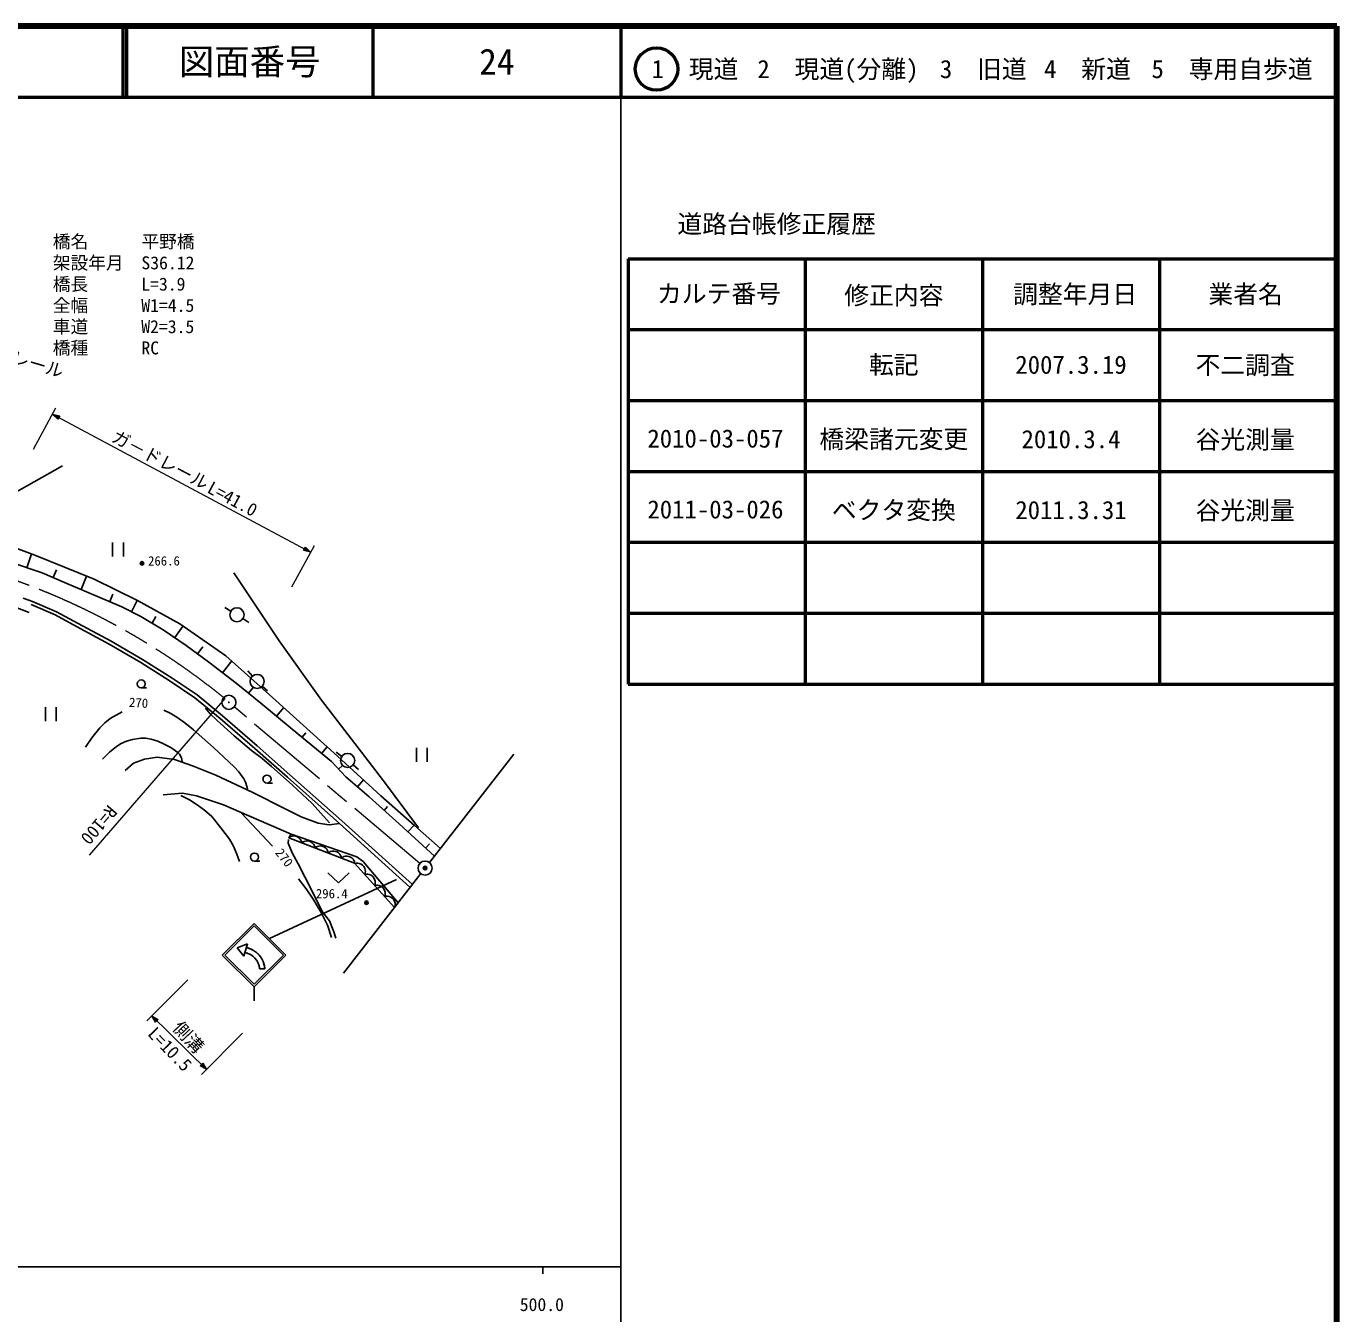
# Model space of a CAD drawing. Units: millimetres, scale not verified. Extents: x 40000 to 680000, y 20000 to 380000.
# Drawn here: x 495095 to 680000, y 198357 to 380000 of the extents above; entities that cross this region are included whole.
import ezdxf
from ezdxf.enums import TextEntityAlignment as Align

# ---------------------------------------------------------------- set-up
doc = ezdxf.new("R2010")
doc.units = ezdxf.units.MM
doc.header["$LTSCALE"] = 1000
doc.header["$PDMODE"] = 32
doc.header["$PDSIZE"] = 500
doc.linetypes.add('CHAIN', pattern=[18.5, 12, -1.5, 3.5, -1.5])
for name, color, linetype, lineweight in [('S-BGD', 7, 'Continuous', 25), ('S-BMK', 2, 'CHAIN', 13), ('S-BMK-OTRS', 5, 'Continuous', 25), ('S-BMK-SRVR', 3, 'Continuous', 25), ('S-STR-HTXT', 7, 'Continuous', 13), ('S-STR-STRC', 7, 'Continuous', 25), ('S-TTL', 2, 'Continuous', 140), ('S-TTL-BAND', 7, 'Continuous', 25), ('S-TTL-FRAM', 2, 'Continuous', 50), ('S-TTL-LINE', 7, 'Continuous', 50)]:
    doc.layers.add(name, color=color, linetype=linetype, lineweight=lineweight)
doc.layers.add('S-OTRS', color=6, linetype='Continuous')
doc.layers.add('S-TTL-TXT', color=7, linetype='Continuous')
doc.styles.add('ＭＳ ゴシック', font='')
doc.styles.get('ＭＳ ゴシック').set_extended_font_data('MS Gothic')

msp = doc.modelspace()

# ---------------------------------------------------------------- linework, layer by layer
at = {"layer": 'S-BGD'}
for p, q in [((500192, 317994), (492242, 313460)), ((507282, 307167), (507282, 305184)), ((508802, 305184), (508802, 307167)), ((492389, 306829), (496302, 305388)), ((495187, 303614), (495857, 305552)), ((496302, 305388), (504664, 301997)), ((497350, 302879), (493025, 304350)), ((498915, 302205), (499389, 303287)), ((500481, 301531), (497350, 302879)), ((505170, 299565), (500481, 301531)), ((502825, 300548), (503623, 302419)), ((504664, 301997), (510795, 298974)), ((524377, 302892), (530803, 293292)), ((508589, 298094), (505170, 299565)), ((506879, 298829), (507327, 299854)), ((491799, 298713), (495496, 297267)), ((494675, 299312), (495978, 298855)), ((495779, 298400), (499168, 296940)), ((495978, 298855), (499387, 297386)), ((511266, 296705), (508589, 298094)), ((509928, 297399), (510766, 298989)), ((510795, 298974), (516768, 295706)), ((523977, 297485), (523123, 298001)), ((499168, 296940), (502202, 295308)), ((499387, 297386), (502442, 295743)), ((514438, 294866), (511266, 296705)), ((512852, 295786), (513404, 296722)), ((525666, 296424), (526501, 295878)), ((502202, 295308), (506822, 292801)), ((502442, 295743), (507068, 293233)), ((517651, 292620), (514438, 294866)), ((516045, 293743), (517218, 295393)), ((516768, 295706), (523277, 291171)), ((506822, 292801), (511258, 290252)), ((507068, 293233), (511517, 290676)), ((520864, 290291), (517651, 292620)), ((519258, 291455), (519993, 292453)), ((530803, 293292), (536776, 284917)), ((511517, 290676), (515563, 288118)), ((522780, 288800), (524085, 290449)), ((523277, 291171), (529826, 285321)), ((511258, 290252), (515287, 287704)), ((524695, 287309), (520864, 290291)), ((527007, 288312), (526341, 289052)), ((511319, 286658), (512069, 286658)), ((515287, 287704), (518903, 285264)), ((515563, 288118), (519203, 285661)), ((528197, 284490), (524695, 287309)), ((526446, 285899), (527139, 286745)), ((528407, 286900), (529142, 286227)), ((518903, 285264), (522451, 282355)), ((519203, 285661), (522775, 282733)), ((529826, 285321), (539012, 277028)), ((536776, 284917), (542420, 277582)), ((497811, 283952), (497811, 281969)), ((499331, 281969), (499331, 283952)), ((532604, 280813), (528197, 284490)), ((530401, 282652), (531434, 283870)), ((522451, 282355), (527347, 278100)), ((522775, 282733), (527680, 278470)), ((538147, 276252), (532604, 280813)), ((533990, 279673), (534530, 280319)), ((527347, 278100), (531947, 274039)), ((527680, 278470), (532281, 274408)), ((536762, 277392), (537557, 278343)), ((539629, 276996), (538815, 277572)), ((542420, 277582), (545509, 273537)), ((550146, 278206), (550146, 276222)), ((551666, 276222), (551666, 278206)), ((509072, 275010), (510235, 276013)), ((510235, 276013), (511803, 276615)), ((511803, 276615), (513572, 276866)), ((513572, 276866), (515999, 276565)), ((515999, 276565), (518578, 275662)), ((518578, 275662), (521865, 274358)), ((540166, 274087), (538147, 276252)), ((539012, 277028), (545109, 271432)), ((539156, 275170), (539721, 275687)), ((541216, 275792), (541990, 275164)), ((521865, 274358), (527073, 271901)), ((531947, 274039), (539279, 267520)), ((532281, 274408), (539613, 267889)), ((543461, 271268), (540166, 274087)), ((541813, 272678), (542674, 273667)), ((527073, 271901), (531624, 269594)), ((529073, 273217), (529823, 273217)), ((545509, 273537), (550452, 266919)), ((514432, 271550), (517162, 271801)), ((517162, 271801), (519134, 271450)), ((519134, 271450), (522927, 270146)), ((522927, 270146), (526517, 268591)), ((547704, 267469), (543461, 271268)), ((545109, 271432), (549887, 267224)), ((525478, 268970), (529820, 264318)), ((526517, 268591), (532483, 266034)), ((531624, 269594), (533899, 268441)), ((533899, 268441), (536276, 267588)), ((545583, 269368), (546082, 269917)), ((536276, 267588), (537843, 267338)), ((537843, 267338), (539277, 267522)), ((539277, 267522), (549240, 258556)), ((539613, 267889), (549576, 258923)), ((552706, 262939), (547704, 267469)), ((548955, 266336), (549823, 267280)), ((549887, 267224), (553535, 263997)), ((532081, 265282), (532042, 264743)), ((532042, 264743), (532625, 263395)), ((532289, 265634), (532105, 265492)), ((532129, 265482), (532483, 266034)), ((541433, 261922), (532129, 265482)), ((532444, 265702), (532289, 265634)), ((532636, 265756), (532444, 265702)), ((532483, 266034), (541737, 262824)), ((532903, 265781), (532636, 265756)), ((533142, 265732), (532903, 265781)), ((533366, 265647), (533142, 265732)), ((533575, 265524), (533366, 265647)), ((533756, 265327), (533575, 265524)), ((533862, 265159), (533756, 265327)), ((533931, 265005), (533862, 265159)), ((533971, 264778), (533931, 265005)), ((534155, 264920), (533971, 264778)), ((534310, 264988), (534155, 264920)), ((534502, 265042), (534310, 264988)), ((534769, 265067), (534502, 265042)), ((535007, 265019), (534769, 265067)), ((535231, 264933), (535007, 265019)), ((535441, 264810), (535231, 264933)), ((535622, 264613), (535441, 264810)), ((535728, 264445), (535622, 264613)), ((535796, 264291), (535728, 264445)), ((551456, 264071), (551993, 264655)), ((532625, 263395), (533441, 261854)), ((535836, 264064), (535796, 264291)), ((536020, 264206), (535836, 264064)), ((536175, 264274), (536020, 264206)), ((536368, 264328), (536175, 264274)), ((536635, 264353), (536368, 264328)), ((536873, 264305), (536635, 264353)), ((537097, 264219), (536873, 264305)), ((537307, 264096), (537097, 264219)), ((537487, 263900), (537307, 264096)), ((537593, 263731), (537487, 263900)), ((537662, 263578), (537593, 263731)), ((537702, 263350), (537662, 263578)), ((537886, 263492), (537702, 263350)), ((538041, 263560), (537886, 263492)), ((538233, 263614), (538041, 263560)), ((538501, 263639), (538233, 263614)), ((538739, 263591), (538501, 263639)), ((538963, 263505), (538739, 263591)), ((539172, 263382), (538963, 263505)), ((539353, 263186), (539172, 263382)), ((539459, 263017), (539353, 263186)), ((539528, 262864), (539459, 263017)), ((539568, 262636), (539528, 262864)), ((539752, 262778), (539568, 262636)), ((539907, 262846), (539752, 262778)), ((540099, 262900), (539907, 262846)), ((540366, 262925), (540099, 262900)), ((540605, 262877), (540366, 262925)), ((540828, 262791), (540605, 262877)), ((541038, 262668), (540828, 262791)), ((541219, 262472), (541038, 262668)), ((541737, 262824), (542647, 262172)), ((527302, 262228), (528052, 262228)), ((533441, 261854), (535460, 257964)), ((541325, 262303), (541219, 262472)), ((541393, 262150), (541325, 262303)), ((541433, 261922), (541393, 262150)), ((547064, 255690), (541433, 261922)), ((541700, 261939), (541459, 261893)), ((541878, 261929), (541700, 261939)), ((542084, 261889), (541878, 261929)), ((542345, 261786), (542084, 261889)), ((542545, 261628), (542345, 261786)), ((542713, 261441), (542545, 261628)), ((542647, 262172), (547557, 256324)), ((542850, 261228), (542713, 261441)), ((542924, 260958), (542850, 261228)), ((542943, 260751), (542924, 260958)), ((542933, 260574), (542943, 260751)), ((537650, 260565), (539150, 259137)), ((539150, 259137), (540650, 260565)), ((542860, 260342), (542933, 260574)), ((543101, 260388), (542860, 260342)), ((543279, 260378), (543101, 260388)), ((543485, 260338), (543279, 260378)), ((543747, 260235), (543485, 260338)), ((543946, 260077), (543747, 260235)), ((544114, 259891), (543946, 260077)), ((544251, 259677), (544114, 259891)), ((544326, 259407), (544251, 259677)), ((544262, 258791), (544334, 259023)), ((544344, 259200), (544326, 259407)), ((544334, 259023), (544344, 259200)), ((535460, 257964), (536859, 255113)), ((544502, 258837), (544262, 258791)), ((544680, 258828), (544502, 258837)), ((544886, 258787), (544680, 258828)), ((545148, 258684), (544886, 258787)), ((545347, 258526), (545148, 258684)), ((545516, 258340), (545347, 258526)), ((545652, 258126), (545516, 258340)), ((545727, 257856), (545652, 258126)), ((545663, 257240), (545735, 257472)), ((545903, 257286), (545663, 257240)), ((545745, 257649), (545727, 257856)), ((545735, 257472), (545745, 257649)), ((546081, 257277), (545903, 257286)), ((546287, 257236), (546081, 257277)), ((546549, 257133), (546287, 257236)), ((546749, 256975), (546549, 257133)), ((546917, 256789), (546749, 256975)), ((547054, 256575), (546917, 256789)), ((547128, 256305), (547054, 256575)), ((547557, 256324), (547064, 255690)), ((547064, 255690), (547137, 255922)), ((547146, 256098), (547128, 256305)), ((547137, 255922), (547146, 256098)), ((536859, 255113), (537868, 253804)), ((537868, 253804), (538490, 252263)), ((538490, 252263), (538762, 251338))]:
    msp.add_line(p, q, dxfattribs=at)
for points in [[(503456, 278308), (504375, 279604), (505500, 281001), (506204, 281710), (506957, 282314), (508655, 283300)], [(514506, 283501), (515410, 283091), (516355, 282532), (517477, 281736), (518712, 280723), (521525, 278237), (524422, 275538), (525084, 274794), (525776, 273845), (526022, 273377), (526276, 272626), (526333, 272414)], [(520390, 283778), (521051, 283007), (522048, 282036), (524425, 279888), (526891, 277817), (528324, 276737), (529679, 275586), (532629, 272982), (535459, 270347), (537907, 267600)], [(505864, 276613), (506847, 277601), (507817, 278406), (508496, 278829), (509226, 279144), (510098, 279386), (511288, 279572), (511928, 279565), (512715, 279426), (513663, 279122), (514569, 278714), (515497, 278231), (516488, 277558), (516714, 277307), (516996, 276779), (517089, 276266)], [(516895, 271490), (518134, 270844), (519221, 270149), (520256, 269395), (521266, 268497), (522572, 266903), (523755, 265303), (524328, 264303), (524815, 263216), (525168, 262168)], [(533499, 259707), (534599, 258295), (535582, 256865), (536688, 254978), (537623, 253186), (538179, 251444)]]:
    msp.add_lwpolyline(points, dxfattribs=at)
for centre, major_axis in [((511420, 304215), (250, 0)), ((511420, 304215), (150, 0)), ((511420, 304215), (50, 0)), ((524830, 296969), (1000, 0)), ((527673, 287572), (1000, 0)), ((511319, 287223), (570, 0)), ((540443, 276420), (1000, 0)), ((529073, 273782), (570, 0)), ((527302, 262793), (570, 0)), ((543112, 256346), (250, 0)), ((543112, 256346), (150, 0)), ((543112, 256346), (50, 0))]:
    msp.add_ellipse(centre, major_axis=major_axis, ratio=0.991741, dxfattribs=at)
at = {"layer": 'S-BMK'}
msp.add_line((550610, 261876), (524449, 283972), dxfattribs=at)
msp.add_ellipse((459616, 208550), major_axis=(99989, 0), ratio=0.991741, start_param=0.882711, end_param=1.4995777, dxfattribs=at)
at = {"layer": 'S-BMK-OTRS'}
for p, q in [((551982, 262018), (563879, 277286)), ((550761, 260447), (539855, 246394))]:
    msp.add_line(p, q, dxfattribs=at)
at = {"layer": 'S-BMK-SRVR'}
for centre, major_axis in [((523688, 284615), (1000, 0)), ((523688, 284615), (40, 0)), ((551371, 261233), (1000, 0)), ((551371, 261233), (40, 0))]:
    msp.add_ellipse(centre, major_axis=major_axis, ratio=0.991741, dxfattribs=at)
at = {"layer": 'S-OTRS'}
msp.add_point((551371, 261233), dxfattribs=at)
at = {"layer": 'S-STR-HTXT'}
for p, q in [((496118, 320318), (499291, 326154)), ((498817, 325281), (535224, 305809)), ((498817, 325281), (499830, 325054)), ((499564, 324566), (498817, 325281)), ((499063, 325149), (499756, 325003)), ((499567, 324654), (499063, 325149)), ((499204, 325074), (499683, 324952)), ((499569, 324743), (499204, 325074)), ((499415, 324961), (499610, 324901)), ((499572, 324832), (499415, 324961)), ((499830, 325054), (499564, 324566)), ((499756, 325003), (499567, 324654)), ((499683, 324952), (499569, 324743)), ((499610, 324901), (499572, 324832)), ((535698, 306681), (532525, 300846)), ((534211, 306035), (534477, 306524)), ((535224, 305809), (534211, 306035)), ((534284, 306086), (534474, 306435)), ((534977, 305940), (534284, 306086)), ((534357, 306137), (534471, 306346)), ((534837, 306016), (534357, 306137)), ((534430, 306188), (534468, 306258)), ((534625, 306129), (534430, 306188)), ((534468, 306258), (534625, 306129)), ((534471, 306346), (534837, 306016)), ((534474, 306435), (534977, 305940)), ((534477, 306524), (535224, 305809)), ((523114, 285149), (503996, 263035)), ((517893, 245474), (512118, 239665)), ((512820, 240371), (520544, 232819)), ((512820, 240371), (513728, 239872)), ((513335, 239477), (512820, 240371)), ((513019, 240176), (513644, 239844)), ((513363, 239561), (513019, 240176)), ((513133, 240065), (513559, 239815)), ((513391, 239646), (513133, 240065)), ((513304, 239898), (513474, 239787)), ((513418, 239730), (513304, 239898)), ((513728, 239872), (513335, 239477)), ((513644, 239844), (513363, 239561)), ((513559, 239815), (513391, 239646)), ((513474, 239787), (513418, 239730)), ((519842, 232113), (525617, 237922)), ((519635, 233317), (520028, 233713)), ((520544, 232819), (519635, 233317)), ((519720, 233346), (520000, 233628)), ((520344, 233014), (519720, 233346)), ((519804, 233375), (519973, 233544)), ((520230, 233125), (519804, 233375)), ((519889, 233403), (519945, 233460)), ((520059, 233292), (519889, 233403)), ((519945, 233460), (520059, 233292)), ((519973, 233544), (520230, 233125)), ((520000, 233628), (520344, 233014)), ((520028, 233713), (520544, 232819))]:
    msp.add_line(p, q, dxfattribs=at)
at = {"layer": 'S-STR-STRC'}
for p, q in [((529397, 251282), (547358, 259614)), ((522746, 248954), (527245, 253416)), ((531745, 248953), (527245, 253416)), ((523099, 248954), (527245, 253065)), ((531392, 248953), (527245, 253065)), ((526339, 250538), (524869, 249978)), ((526339, 250538), (524869, 249978)), ((526339, 250538), (524869, 249978)), ((526339, 250538), (524869, 249978)), ((524869, 249978), (525781, 248804)), ((524869, 249978), (525781, 248804)), ((524869, 249978), (525781, 248804)), ((524869, 249978), (525781, 248804)), ((526339, 250538), (525781, 248804)), ((526339, 250538), (525781, 248804)), ((525781, 248804), (526339, 250538)), ((526173, 250023), (525946, 249319)), ((526173, 250023), (525946, 249319)), ((526173, 250023), (526339, 250538)), ((526173, 250023), (526211, 250014)), ((526267, 250000), (526211, 250014)), ((526323, 249986), (526267, 250000)), ((526379, 249970), (526323, 249986)), ((526435, 249953), (526379, 249970)), ((526490, 249936), (526435, 249953)), ((526545, 249917), (526490, 249936)), ((526600, 249898), (526545, 249917)), ((526654, 249877), (526600, 249898)), ((526708, 249856), (526654, 249877)), ((526761, 249834), (526708, 249856)), ((526815, 249810), (526761, 249834)), ((526867, 249786), (526815, 249810)), ((526920, 249761), (526867, 249786)), ((526971, 249735), (526920, 249761)), ((527023, 249708), (526971, 249735)), ((527074, 249681), (527023, 249708)), ((527124, 249652), (527074, 249681)), ((527174, 249622), (527124, 249652)), ((522746, 248954), (527245, 244491)), ((523099, 248954), (527245, 244841)), ((525781, 248804), (525946, 249319)), ((525951, 249318), (525995, 249309)), ((525995, 249309), (526039, 249299)), ((526039, 249299), (526083, 249288)), ((526083, 249288), (526126, 249277)), ((526126, 249277), (526170, 249265)), ((526170, 249265), (526213, 249252)), ((526213, 249252), (526256, 249238)), ((526256, 249238), (526299, 249224)), ((526299, 249224), (526341, 249209)), ((526341, 249209), (526383, 249193)), ((526383, 249193), (526425, 249176)), ((526425, 249176), (526467, 249159)), ((526467, 249159), (526508, 249141)), ((526508, 249141), (526549, 249122)), ((526549, 249122), (526590, 249103)), ((526590, 249103), (526630, 249083)), ((526630, 249083), (526670, 249062)), ((526670, 249062), (526709, 249040)), ((526709, 249040), (526749, 249018)), ((526749, 249018), (526787, 248995)), ((526787, 248995), (526826, 248972)), ((526826, 248972), (526864, 248947)), ((526864, 248947), (526901, 248922)), ((526901, 248922), (526938, 248897)), ((526938, 248897), (526975, 248871)), ((526975, 248871), (527011, 248844)), ((527011, 248844), (527047, 248817)), ((527047, 248817), (527082, 248789)), ((527082, 248789), (527117, 248760)), ((527117, 248760), (527151, 248731)), ((527151, 248731), (527184, 248701)), ((527223, 249592), (527174, 249622)), ((527184, 248701), (527217, 248671)), ((527217, 248671), (527250, 248640)), ((527272, 249561), (527223, 249592)), ((527245, 244841), (531392, 248953)), ((527246, 244491), (531745, 248953)), ((527250, 248640), (527282, 248608)), ((527320, 249529), (527272, 249561)), ((527282, 248608), (527314, 248576)), ((527314, 248576), (527344, 248543)), ((527368, 249496), (527320, 249529)), ((527344, 248543), (527375, 248510)), ((527415, 249462), (527368, 249496)), ((527375, 248510), (527405, 248477)), ((527405, 248477), (527434, 248443)), ((527461, 249428), (527415, 249462)), ((527434, 248443), (527462, 248408)), ((527507, 249393), (527461, 249428)), ((527462, 248408), (527490, 248373)), ((527490, 248373), (527517, 248337)), ((527553, 249357), (527507, 249393)), ((527517, 248337), (527544, 248301)), ((527544, 248301), (527570, 248264)), ((527597, 249320), (527553, 249357)), ((527570, 248264), (527596, 248227)), ((527596, 248227), (527620, 248190)), ((527641, 249282), (527597, 249320)), ((527620, 248190), (527644, 248152)), ((527684, 249244), (527641, 249282)), ((527644, 248152), (527668, 248114)), ((527668, 248114), (527691, 248075)), ((527727, 249205), (527684, 249244)), ((527691, 248075), (527713, 248036)), ((527713, 248036), (527734, 247997)), ((527769, 249165), (527727, 249205)), ((527734, 247997), (527755, 247957)), ((527755, 247957), (527775, 247917)), ((527810, 249124), (527769, 249165)), ((527775, 247917), (527794, 247876)), ((527794, 247876), (527812, 247836)), ((527851, 249083), (527810, 249124)), ((527812, 247836), (527830, 247795)), ((527830, 247795), (527847, 247753)), ((527890, 249041), (527851, 249083)), ((527929, 248998), (527890, 249041)), ((527968, 248955), (527929, 248998)), ((528005, 248911), (527968, 248955)), ((528042, 248866), (528005, 248911)), ((528078, 248821), (528042, 248866)), ((528113, 248775), (528078, 248821)), ((528147, 248729), (528113, 248775)), ((528181, 248682), (528147, 248729)), ((528213, 248634), (528181, 248682)), ((528245, 248586), (528213, 248634)), ((528276, 248537), (528245, 248586)), ((528306, 248488), (528276, 248537)), ((528335, 248438), (528306, 248488)), ((528364, 248388), (528335, 248438)), ((528391, 248337), (528364, 248388)), ((528418, 248286), (528391, 248337)), ((528443, 248234), (528418, 248286)), ((528468, 248182), (528443, 248234)), ((528492, 248130), (528468, 248182)), ((528515, 248077), (528492, 248130)), ((528537, 248023), (528515, 248077)), ((528558, 247970), (528537, 248023)), ((528578, 247916), (528558, 247970)), ((528597, 247861), (528578, 247916)), ((528615, 247807), (528597, 247861)), ((528632, 247752), (528615, 247807)), ((527847, 247753), (527864, 247711)), ((527864, 247711), (527879, 247669)), ((527879, 247669), (527894, 247627)), ((527894, 247627), (527908, 247585)), ((527908, 247585), (527921, 247542)), ((527921, 247542), (527934, 247499)), ((527934, 247499), (527946, 247456)), ((527946, 247456), (527957, 247412)), ((527957, 247412), (527967, 247369)), ((527967, 247369), (527977, 247325)), ((527977, 247325), (527986, 247281)), ((527986, 247281), (527994, 247237)), ((527994, 247237), (528001, 247193)), ((528001, 247193), (528007, 247149)), ((528007, 247149), (528013, 247104)), ((528013, 247104), (528018, 247060)), ((528018, 247060), (528022, 247015)), ((528022, 247015), (528765, 247017)), ((528765, 247017), (528022, 247015)), ((528648, 247696), (528632, 247752)), ((528663, 247641), (528648, 247696)), ((528678, 247585), (528663, 247641)), ((528691, 247529), (528678, 247585)), ((528703, 247473), (528691, 247529)), ((528714, 247416), (528703, 247473)), ((528725, 247359), (528714, 247416)), ((528734, 247303), (528725, 247359)), ((528742, 247246), (528734, 247303)), ((528750, 247189), (528742, 247246)), ((528756, 247131), (528750, 247189)), ((528761, 247074), (528756, 247131)), ((528765, 247017), (528761, 247074)), ((527245, 244491), (527245, 242507))]:
    msp.add_line(p, q, dxfattribs=at)
for major_axis, start_param, end_param in [((3327, 0), 0.0646336, 1.350394), ((2585, 0), 0.082728, 1.3759203)]:
    msp.add_ellipse((525446, 246803), major_axis=major_axis, ratio=0.991741, start_param=start_param, end_param=end_param, dxfattribs=at)
at = {"layer": 'S-TTL'}
for p, q in [((680000, 380000), (40000, 380000)), ((680000, 20000), (680000, 380000))]:
    msp.add_line(p, q, dxfattribs=at)
at = {"layer": 'S-TTL-BAND'}
for p, q in [((579000, 20000), (579000, 370000)), ((40000, 205000), (579000, 205000)), ((568000, 205000), (568000, 204000))]:
    msp.add_line(p, q, dxfattribs=at)
at = {"layer": 'S-TTL-FRAM'}
for p, q in [((580000, 347197), (580000, 287197)), ((580000, 347197), (680000, 347197)), ((580000, 287197), (680000, 287197))]:
    msp.add_line(p, q, dxfattribs=at)
at = {"layer": 'S-TTL-LINE'}
for p, q in [((508747, 380000), (508747, 370000)), ((509247, 380000), (509247, 370000)), ((543997, 380000), (543997, 370000)), ((579000, 380000), (579000, 370000)), ((40000, 370000), (680000, 370000)), ((605000, 347197), (605000, 287197)), ((630000, 347197), (630000, 287197)), ((655000, 347197), (655000, 287197)), ((580000, 337197), (680000, 337197)), ((580000, 327197), (680000, 327197)), ((580000, 317197), (680000, 317197)), ((580000, 307197), (680000, 307197)), ((580000, 297197), (680000, 297197))]:
    msp.add_line(p, q, dxfattribs=at)
msp.add_circle((584031, 373958), 3000, dxfattribs=at)

# ---------------------------------------------------------------- texts
at = {"layer": 'S-STR-HTXT', "style": 'ＭＳ ゴシック'}
for s, height, p in [('橋名\u3000\u3000\u3000平野橋', 1833, (498844, 348153)), ('架設年月\u3000S36.12', 1833, (498844, 345153)), ('橋長      L=3.9', 1833, (498844, 342153)), ('全幅      W1=4.5', 1833, (498844, 339153)), ('車道      W2=3.5', 1833, (498844, 336153)), ('橋種\u3000\u3000\u3000RC   ', 1833, (498844, 333153)), ('266.6', 1320, (512285, 303520)), ('296.4', 1320, (535965, 256577))]:
    msp.add_text(s, height=height, dxfattribs=at).set_placement(p, align=Align.BOTTOM_LEFT)
for s, height, rotation, p in [('ガ－ドレール', 1833, 343.629, (485490, 334070)), ('ガ－ドレール', 1833, 332.296, (506714, 321024)), ('L=41.0', 1833, 331.699, (520220, 313805)), ('270', 1320, 356.33, (509541, 283591)), ('R=100', 1833, 229.465, (506275, 270628)), ('270', 1320, 308.03, (529844, 263120)), ('L=10.5', 1833, 314.237, (511713, 237348)), ('側溝', 1833, 312.937, (515221, 238218))]:
    msp.add_text(s, height=height, rotation=rotation, dxfattribs=at).set_placement(p, align=Align.BOTTOM_LEFT)
at = {"layer": 'S-TTL-BAND', "style": 'ＭＳ ゴシック'}
msp.add_text('500.0', height=1833, dxfattribs=at).set_placement((567844, 198195), align=Align.BOTTOM_CENTER)
at = {"layer": 'S-TTL-TXT', "style": 'ＭＳ ゴシック'}
for s, height, p in [('図面番号', 3666, (526622, 375000)), ('24', 3666, (561497, 375000)), ('1\u3000現道', 2566, (589448, 373958)), ('2\u3000現道(分離)', 2566, (609619, 373958)), ('3\u3000旧道', 2566, (630121, 373958)), ('4\u3000新道', 2566, (644824, 373958)), ('5\u3000専用自歩道', 2566, (665228, 373958)), ('道路台帳修正履歴', 2566, (600968, 352113)), ('カルテ番号', 2566, (592839, 342277)), ('修正内容', 2566, (617509, 342023)), ('調整年月日', 2566, (643089, 342197)), ('業者名', 2566, (667134, 342197)), ('転記', 2566, (617500, 332245)), ('2007.3.19', 2566, (642500, 332245)), ('不二調査', 2566, (667077, 332189)), ('2010-03-057', 2566, (592334, 321839)), ('橋梁諸元変更', 2566, (617500, 321749)), ('2010.3.4', 2566, (642500, 321749)), ('谷光測量', 2566, (667077, 321692)), ('2011-03-026', 2566, (592334, 311839)), ('ベクタ変換', 2566, (617500, 311749)), ('2011.3.31', 2566, (642500, 311749)), ('谷光測量', 2566, (667077, 311692))]:
    msp.add_text(s, height=height, dxfattribs=at).set_placement(p, align=Align.MIDDLE_CENTER)

doc.saveas('drawing.dxf')
